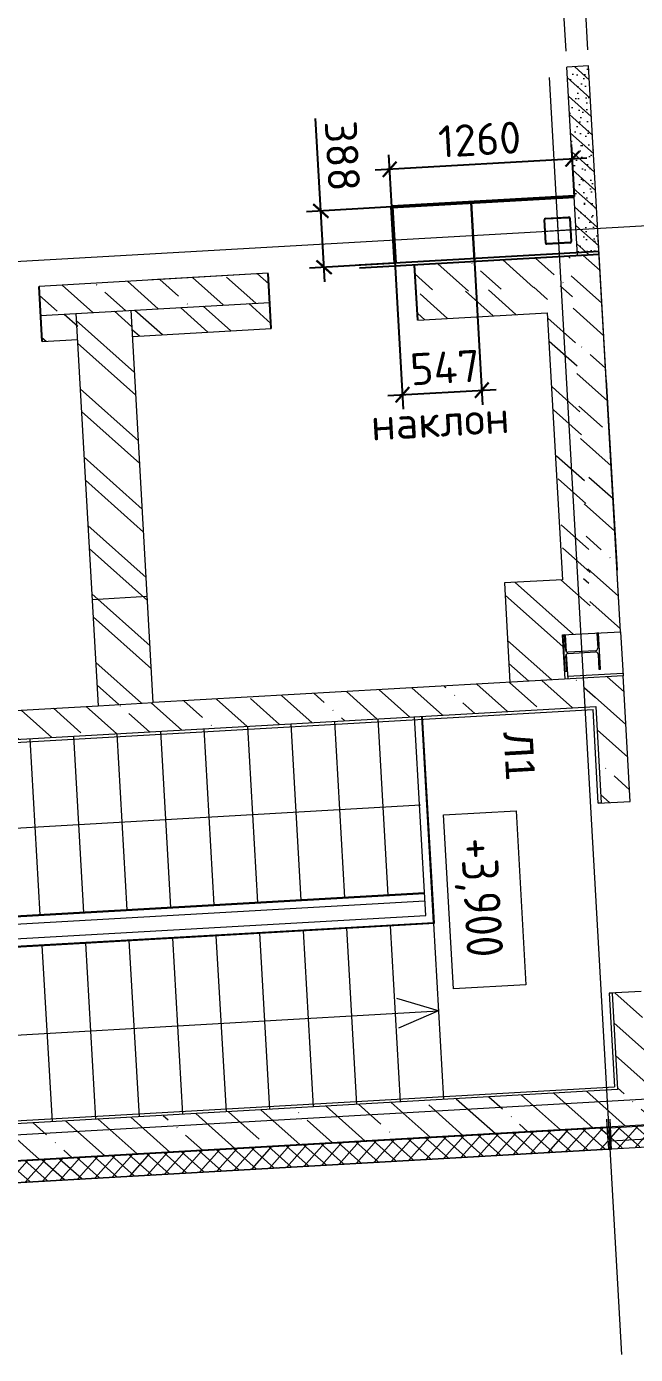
# Model space of a CAD drawing. Header units: metres. Extents: x 107714.6 to 107732.7, y 110796.8 to 110831.
# Drawn here: x 107721.37 to 107725.56, y 110797.17 to 110806.31 of the extents above; entities that cross this region are included whole.
import ezdxf

# ---------------------------------------------------------------- set-up
doc = ezdxf.new("R2010")
doc.units = ezdxf.units.M
doc.header["$PDMODE"] = 35
doc.header["$PDSIZE"] = 0.01
doc.linetypes.add('_ШТР__3__3__Скрыто', pattern=[6, 3, -3])
doc.linetypes.add('GOST2.303 5', pattern=[24, 20, -1.5, 1, -1.5])
doc.layers.add('_1-1_ Внутренние стены', color=7, linetype='Continuous')
doc.layers.add('PDF _Текст', color=7, linetype='Continuous')
doc.layers.add('Вспомогательные', color=6, linetype='Continuous', plot=False)
for name, color, linetype, lineweight in [('Высотные отметки', 7, 'Continuous', 9), ('ГКЛ', 250, 'Continuous', 50), ('Оси', 7, 'Continuous', 9), ('Перекрытия', 7, 'Continuous', 18), ('Размерные', 45, 'Continuous', 15), ('Стены', 7, 'Continuous', 18), ('Стены разрез', 7, 'Continuous', 5), ('Стены штриховка', 7, 'Continuous', 5), ('Типовые аннотации', 7, 'Continuous', 18), ('Элементы узлов', 7, 'Continuous', 18)]:
    doc.layers.add(name, color=color, linetype=linetype, lineweight=lineweight)
for name, color, linetype, lineweight, true_color in [('Импосты витража', 7, 'Continuous', 9, 0x004080), ('Лестницы', 7, 'Continuous', 9, 0x506c76), ('Линии', 7, 'Continuous', 9, 0x00a600), ('Несущие колонны', 7, 'Continuous', 18, 0x800040), ('Ограждение', 7, 'Continuous', 9, 0x408080), ('Поручни', 7, 'Continuous', 9, 0x408080)]:
    doc.layers.add(name, color=color, linetype=linetype, lineweight=lineweight, true_color=true_color)
doc.styles.add('GOST 2.304 type A', font='isocpeur.ttf')
doc.styles.add('GOST Common_2', font='GOST_Common.ttf', dxfattribs={"width": 0.9, "height": 250})
doc.styles.add('PDF Arial', font='arial.ttf')
doc.dimstyles.new('ISO-25', dxfattribs={"dimtxt": 0.22, "dimasz": 0.1, "dimexe": 0.1, "dimexo": 0, "dimgap": 0.06, "dimtad": 1, "dimdec": 0, "dimlfac": 1000, "dimtxsty": 'GOST 2.304 type A', "dimblk": 'ARCHTICK', "dimcen": 2.5, "dimdle": 0.1, "dimadec": 0, "dimazin": 0, "dimtfac": 1, "dimtdec": 0, "dimtmove": 0, "dimatfit": 3, "dimfxl": 1, "dimarcsym": 0})
pattern_1 = [(318.25305, (107716.81975, 110843.4981), (0.2114048, 0.2368845), []), (318.25305, (107716.8325, 110843.27395), (0.2114048, 0.2368845), [0.396875, -0.079375, 0.003353, -0.076022])]
pattern_2 = [(318.25305, (107716.81975, 110843.4981), (0.221975, 0.2487287), []), (318.25305, (107716.82867, 110843.3412), (0.221975, 0.2487287), [])]
pattern_3 = [(318.25305, (107716.82287, 110843.44318), (0.0998763, 0.1119139), [])]
pattern_4 = [(318.25305, (107716.82287, 110843.443185), (0.05659657, 0.06341789), []), (48.25305, (107716.82287, 110843.443185), (-0.06341789, 0.05659657), [])]
pattern_5 = [(318.25305, (107716.65497, 110846.39842), (0.2114048, 0.2368845), []), (318.25305, (107716.6677, 110846.17427), (0.2114048, 0.2368845), [0.396875, -0.079375, 0.003353, -0.076022])]

# ---------------------------------------------------------------- blocks, each defined once
blk = doc.blocks.new('240_КолоннаНесущая_Двутавр_СТО АСЧМ 20-93 - 25К1-1233498-_О__L2_3_900_')
at = {"layer": 'Несущие колонны', "color": 7, "lineweight": 5}
for p, q in [((124.5, 123), (-124.5, 123)), ((-124.5, 123), (-124.5, 111)), ((-124.5, 111), (-20, 111)), ((-4, 95), (-4, -95)), ((4, -95), (4, 95)), ((20, 111), (124.5, 111)), ((124.5, 111), (124.5, 123)), ((-20, -111), (-124.5, -111)), ((-124.5, -111), (-124.5, -123)), ((-124.5, -123), (124.5, -123)), ((124.5, -111), (20, -111)), ((124.5, -123), (124.5, -111))]:
    blk.add_line(p, q, dxfattribs=at)
for centre, start, end in [((-20, 95), 0, 90), ((20, 95), 90, 180), ((-20, -95), 270, 0), ((20, -95), 180, 270)]:
    blk.add_arc(centre, 16, start, end, dxfattribs=at)
blk = doc.blocks.new('Ограждение - Ограждение-1240041-_О__L2_3_900_')
at = {"layer": 'Поручни', "color": 7}
for p, q in [((43711, 4881), (42285, 4881)), ((43705, 4875), (42285, 4875)), ((43705, 1275), (43705, 4875)), ((43711, 1269), (43711, 4881)), ((43655, 4825), (42285, 4825)), ((43499, 4825), (43499, 1269)), ((43505, 4825), (43505, 1275)), ((43555, 4825), (43555, 1325)), ((43655, 1325), (43655, 4825)), ((43555, 1325), (43655, 1325)), ((43499, 1269), (43711, 1269)), ((43505, 1275), (43705, 1275))]:
    blk.add_line(p, q, dxfattribs=at)
blk = doc.blocks.new('Прямоугольный импост - 20х150 мм_Утеплитель_Наружный-1317561-_О__L2_3_900_')
at = {"layer": 'Импосты витража'}
h = blk.add_hatch(dxfattribs=at)
h.set_pattern_fill('FP_10', style=0, pattern_type=2)
h.set_pattern_definition([(225, (6000, 45200), (60.10408, -60.10408), []), (135, (6000, 45200), (-60.10408, -60.10408), [])])
h.paths.add_polyline_path([(10, 75), (10, -75), (-10, -75), (-10, 75)], flags=0)
at = {"layer": 'Импосты витража', "color": 7, "lineweight": 18}
for p, q in [((-10, 75), (10, 75)), ((-10, -75), (-10, 75)), ((10, 75), (10, -75)), ((10, -75), (-10, -75))]:
    blk.add_line(p, q, dxfattribs=at)
blk = doc.blocks.new('012_Стрелка _ЭлУзла_Линия_ - Стрелка с пустым кружком-1367275-_О__L2_3_900_')
at = {"layer": 'Элементы узлов'}
blk.add_line((1, 0), (3600, 0), dxfattribs=at)
blk = doc.blocks.new('012_Стрелка _ЭлУзла_Линия_ - Стрелка-1367453-_О__L2_3_900_')
at = {"layer": 'Элементы узлов'}
blk.add_line((1, 0), (3557, 0), dxfattribs=at)
blk = doc.blocks.new('Высотные отметки - Рамка-5093-_О__L2_3_900_')
at = {"layer": 'Типовые аннотации', "lineweight": 9}
for p, q in [((-6, 0), (-6, 5)), ((-6, 5), (6, 5)), ((6, 5), (6, 0)), ((6, 0), (-6, 0))]:
    blk.add_line(p, q, dxfattribs=at)
blk = doc.blocks.new('к4')
at = {"color": 253, "linetype": 'Continuous', "lineweight": 5, "ltscale": 150}
for p, q in [((4150607.8, 536606.2), (4150607.8, 536766.2)), ((4150612.8, 536606.2), (4150612.8, 536766.2)), ((4150617.8, 536776.2), (4150777.8, 536776.2)), ((4150617.8, 536771.2), (4150777.8, 536771.2)), ((4150782.8, 536766.2), (4150782.8, 536606.2)), ((4150787.8, 536766.2), (4150787.8, 536606.2)), ((4150777.8, 536601.2), (4150617.8, 536601.2)), ((4150777.8, 536596.2), (4150617.8, 536596.2))]:
    blk.add_line(p, q, dxfattribs=at)
at = {"color": 253, "linetype": 'GOST2.303 5', "lineweight": 5, "ltscale": 150}
for p, q in [((4150697.8, 536778.2), (4150697.8, 536594.2)), ((4150605.8, 536686.2), (4150789.8, 536686.2))]:
    blk.add_line(p, q, dxfattribs=at)
at = {"color": 253, "linetype": 'Continuous', "lineweight": 5, "ltscale": 150}
for centre, radius, start, end in [((4150617.8, 536766.2), 10, 90, 180), ((4150617.8, 536766.2), 5, 90, 180), ((4150777.8, 536766.2), 10, 0, 90), ((4150777.8, 536766.2), 5, 0, 90), ((4150617.8, 536606.2), 10, 180, 270), ((4150617.8, 536606.2), 5, 180, 270), ((4150777.8, 536606.2), 5, 270, 0), ((4150777.8, 536606.2), 10, 270, 0)]:
    blk.add_arc(centre, radius, start, end, dxfattribs=at)
at = {"layer": 'Вспомогательные', "color": 253, "lineweight": 5, "ltscale": 10}
blk.add_line((4150612.8, 536686.2), (4150782.8, 536686.2), dxfattribs=at)
blk = doc.blocks.new('_ArchTick')
at = {"color": 0, "linetype": 'ByBlock', "lineweight": 9, "const_width": 0.15}
blk.add_lwpolyline([(-0.5, -0.5), (0.5, 0.5)], dxfattribs=at)
blk = doc.blocks.new('*D110')
at = {"color": 0, "lineweight": -2, "transparency": 16777216}
for p, q in [((107724.4407, 110804.8444), (107724.5056, 110803.7036)), ((107723.8946, 110804.8133), (107723.9594, 110803.6726)), ((107723.8539, 110803.7667), (107724.5997, 110803.8091))]:
    blk.add_line(p, q, dxfattribs=at)
at = {"layer": 'Defpoints', "color": 0, "lineweight": 9, "transparency": 16777216}
for p in [(107724.4407, 110804.8444), (107723.8946, 110804.8133), (107724.4999, 110803.8035)]:
    blk.add_point(p, dxfattribs=at)
at = {"color": 0, "lineweight": -2, "transparency": 16777216, "xscale": 0.1, "yscale": 0.1, "zscale": 0.1}
for p, rotation in [((107723.9538, 110803.7724), 183.2530497448743), ((107724.4999, 110803.8035), 3.253049744874274)]:
    blk.add_blockref('_ArchTick', p, dxfattribs=dict(at, rotation=rotation))
at = {"color": 0, "lineweight": 9, "transparency": 16777216, "insert": (107724.2464, 110803.9593), "char_height": 0.22, "attachment_point": 5, "rotation": 3.25305, "style": 'GOST 2.304 type A'}
blk.add_mtext('547', dxfattribs=at)
blk = doc.blocks.new('*D111')
at = {"color": 0, "lineweight": -2, "transparency": 16777216}
for p, q in [((107725.1383, 110805.1363), (107725.1179, 110805.4951)), ((107725.2234, 110805.4009), (107723.7657, 110805.3181)), ((107723.8803, 110805.0648), (107723.8599, 110805.4236))]:
    blk.add_line(p, q, dxfattribs=at)
at = {"layer": 'Defpoints', "color": 0, "lineweight": 9, "transparency": 16777216}
for p in [(107723.8656, 110805.3237), (107725.1383, 110805.1363, 3.876), (107723.8803, 110805.0648, 3.876)]:
    blk.add_point(p, dxfattribs=at)
at = {"color": 0, "lineweight": -2, "transparency": 16777216, "xscale": 0.1, "yscale": 0.1, "zscale": 0.1}
for p, rotation in [((107723.8656, 110805.3237), 183.2530497448743), ((107725.1236, 110805.3952), 3.253049744874268)]:
    blk.add_blockref('_ArchTick', p, dxfattribs=dict(at, rotation=rotation))
at = {"color": 0, "lineweight": 9, "transparency": 16777216, "insert": (107724.4849, 110805.5292), "char_height": 0.22, "attachment_point": 5, "rotation": 3.25305, "style": 'GOST 2.304 type A'}
blk.add_mtext('1260', dxfattribs=at)
blk = doc.blocks.new('*D112')
at = {"color": 0, "lineweight": -2, "transparency": 16777216}
for p, q in [((107723.3917, 110805.0371), (107723.3555, 110805.674)), ((107723.8803, 110805.0648), (107723.2918, 110805.0314)), ((107723.4194, 110804.5498), (107723.3917, 110805.0371)), ((107723.9023, 110804.6774), (107723.3139, 110804.644))]:
    blk.add_line(p, q, dxfattribs=at)
at = {"layer": 'Defpoints', "color": 0, "lineweight": 9, "transparency": 16777216}
for p in [(107723.3917, 110805.0371), (107723.8803, 110805.0648), (107723.9023, 110804.6774, 3.876)]:
    blk.add_point(p, dxfattribs=at)
at = {"color": 0, "lineweight": -2, "transparency": 16777216, "xscale": 0.1, "yscale": 0.1, "zscale": 0.1}
for p, rotation in [((107723.3917, 110805.0371), 93.25304974487426), ((107723.4137, 110804.6497), 273.2530497448743)]:
    blk.add_blockref('_ArchTick', p, dxfattribs=dict(at, rotation=rotation))
at = {"color": 0, "lineweight": 9, "transparency": 16777216, "insert": (107723.5405, 110805.4151), "char_height": 0.22, "attachment_point": 5, "rotation": 273.25305, "style": 'GOST 2.304 type A'}
blk.add_mtext('388', dxfattribs=at)

msp = doc.modelspace()

# ---------------------------------------------------------------- hatches: boundary and pattern name
at = {"layer": '_1-1_ Внутренние стены', "linetype": 'Continuous', "lineweight": 5}
h = msp.add_hatch(dxfattribs=at)
h.set_pattern_fill('ГАЗОБЕТОН_0004', color=253, scale=0.001, angle=-86.74695, style=0, pattern_type=2)
h.set_pattern_definition([(318.25305, (107717.02376, 110762.36723), (0.05992578, 0.06714835), []), (3.25305, (107717.08368, 110762.43438), (-0.00459642, 0.08086948), [0, -0.054, 0, -0.081]), (68.25305, (107717.15083, 110762.37445), (0.07523517, -0.03001115), [0, -0.0396, 0, -0.0684])])
h.paths.add_polyline_path([(107725.2342, 110806.0352), (107725.0844, 110806.0267), (107725.1582, 110804.7288), (107725.3079, 110804.7373)])
at = {"layer": 'Стены штриховка', "lineweight": 5}
h = msp.add_hatch(dxfattribs=at)
h.set_pattern_fill('FP_4', color=253, scale=0.001, angle=-86.74695, style=0, pattern_type=2)
h.set_pattern_definition(pattern_5)
h.paths.add_polyline_path([(107725.2318, 110802.5545), (107725.2559, 110802.1302), (107725.4556, 110802.1415), (107725.4314, 110802.5658), (107725.3016, 110802.5584)])
h.paths.add_polyline_path([(107725.1083, 110804.726), (107725.2318, 110802.5529), (107725.4315, 110802.5643), (107725.308, 110804.7373)])
h = msp.add_hatch(dxfattribs=at)
h.set_pattern_fill('FP_4', color=253, scale=0.001, angle=-86.74695, style=0, pattern_type=2)
h.set_pattern_definition([(318.25305, (107719.2408, 110846.5454), (0.2114048, 0.2368845), []), (318.25305, (107719.25354, 110846.32125), (0.2114048, 0.2368845), [0.396875, -0.079375, 0.003353, -0.076022])])
h.paths.add_polyline_path([(107724.0483, 110804.4654), (107725.1197, 110804.5263), (107725.1083, 110804.726), (107724.037, 110804.6651)])
h = msp.add_hatch(dxfattribs=at)
h.set_pattern_fill('FP_4', color=253, scale=0.001, angle=-86.74695, style=0, pattern_type=2)
h.set_pattern_definition(pattern_5)
h.paths.add_polyline_path([(107721.4625, 110804.3184), (107723.04, 110804.4081), (107723.0286, 110804.6078), (107721.4512, 110804.5181)])
h = msp.add_hatch(dxfattribs=at)
h.set_pattern_fill('FP_3', color=253, scale=0.001, angle=-86.74695, style=0, pattern_type=2)
h.set_pattern_definition([(318.25305, (107719.85745, 110843.97624), (0.221975, 0.2487287), []), (318.25305, (107719.86637, 110843.81934), (0.221975, 0.2487287), [])])
h.paths.add_polyline_path([(107724.0409, 110804.465), (107724.066, 110804.2861), (107724.9651, 110804.3372), (107724.9399, 110804.5161)])
h = msp.add_hatch(dxfattribs=at)
h.set_pattern_fill('FP_3', color=253, scale=0.001, angle=-86.74695, style=0, pattern_type=2)
h.set_pattern_definition([(318.25305, (107720.03722, 110843.98646), (0.221975, 0.2487287), []), (318.25305, (107720.04614, 110843.82956), (0.221975, 0.2487287), [])])
h.paths.add_polyline_path([(107724.9399, 110804.5161), (107725.0695, 110802.5002), (107725.2493, 110802.5104), (107725.1197, 110804.5263)])
h = msp.add_hatch(dxfattribs=at)
h.set_pattern_fill('FP_3', color=253, scale=0.001, angle=-86.74695, style=0, pattern_type=2)
h.set_pattern_definition([(318.25305, (107717.89362, 110843.86462), (0.221975, 0.2487287), []), (318.25305, (107717.90253, 110843.70772), (0.221975, 0.2487287), [])])
h.paths.add_polyline_path([(107722.077, 110804.3534), (107722.1022, 110804.1745), (107723.0502, 110804.2284), (107723.04, 110804.4081)])
h = msp.add_hatch(dxfattribs=at)
h.set_pattern_fill('FP_3', color=253, scale=0.001, angle=-86.74695, style=0, pattern_type=2)
h.set_pattern_definition([(318.25305, (107716.62267, 110843.7924), (0.221975, 0.2487287), []), (318.25305, (107716.6316, 110843.6355), (0.221975, 0.2487287), [])])
h.paths.add_polyline_path([(107721.4625, 110804.3184), (107721.4727, 110804.1387), (107721.7303, 110804.1534), (107721.7051, 110804.3322)])
h = msp.add_hatch(dxfattribs=at)
h.set_pattern_fill('FP_3', color=253, scale=0.001, angle=-86.74695, style=0, pattern_type=2)
h.set_pattern_definition(pattern_2)
h.paths.add_polyline_path([(107721.7051, 110804.3322), (107721.8586, 110801.6316), (107722.238, 110801.6531), (107722.0845, 110804.3538)])
h = msp.add_hatch(dxfattribs=at)
h.set_pattern_fill('FP_3', color=253, scale=0.001, angle=-86.74695, style=0, pattern_type=2)
h.set_pattern_definition(pattern_2)
h.paths.add_polyline_path([(107724.6767, 110802.0972), (107725.2559, 110802.1302), (107725.2343, 110802.5095), (107724.6552, 110802.4766), (107724.6615, 110802.3647)])
h = msp.add_hatch(dxfattribs=at)
h.set_pattern_fill('FP_3', color=253, scale=0.001, angle=-86.74695, style=0, pattern_type=2)
h.set_pattern_definition(pattern_2)
h.paths.add_polyline_path([(107724.6767, 110802.0972), (107724.694, 110801.7927), (107725.0734, 110801.8143), (107725.0561, 110802.1188)], flags=0)
h = msp.add_hatch(dxfattribs=at)
h.set_pattern_fill('FP_4', color=253, scale=0.001, angle=-86.74695, style=0, pattern_type=2)
h.set_pattern_definition(pattern_1)
h.paths.add_polyline_path([(107719.0945, 110801.2741), (107725.2845, 110801.626), (107725.2731, 110801.8256), (107719.0831, 110801.4738)], flags=0)
h = msp.add_hatch(dxfattribs=at)
h.set_pattern_fill('FP_4', color=253, scale=0.001, angle=-86.74695, style=0, pattern_type=2)
h.set_pattern_definition(pattern_1)
h.paths.add_polyline_path([(107725.3965, 110799.6541), (107725.4456, 110798.7905), (107725.6453, 110798.8019), (107725.5962, 110799.6655), (107725.4664, 110799.6581)], flags=0)
h.paths.add_polyline_path([(107725.2731, 110801.8256), (107725.3222, 110800.962), (107725.5219, 110800.9734), (107725.4728, 110801.837)], flags=0)
h = msp.add_hatch(dxfattribs=at)
h.set_pattern_fill('FP_5', color=253, scale=0.001, angle=-86.74695, style=0, pattern_type=2)
h.set_pattern_definition(pattern_3)
h.paths.add_polyline_path([(107725.384, 110798.7299), (107725.968, 110798.7631), (107725.9679, 110798.7651), (107725.3838, 110798.7319)], flags=0)
h.paths.add_polyline_path([(107727.1661, 110798.8312), (107731.4691, 110799.0758), (107731.469, 110799.0778), (107727.166, 110798.8325)], flags=0)
h = msp.add_hatch(dxfattribs=at)
h.set_pattern_fill('FP_6', color=253, scale=0.001, angle=-86.74695, style=0, pattern_type=2)
h.set_pattern_definition(pattern_4)
h.paths.add_polyline_path([(107725.384, 110798.7299), (107725.3922, 110798.5842), (107725.9763, 110798.6174), (107725.968, 110798.7631), (107725.7061, 110798.7483)])
h.paths.add_polyline_path([(107727.1729, 110798.7121), (107727.1744, 110798.6855), (107731.4909, 110798.9308), (107731.4826, 110799.0766), (107727.1661, 110798.8312)])
h = msp.add_hatch(dxfattribs=at)
h.set_pattern_fill('FP_4', color=253, scale=0.001, angle=-86.74695, style=0, pattern_type=2)
h.set_pattern_definition(pattern_1)
h.paths.add_polyline_path([(107719.2587, 110798.3838), (107725.9679, 110798.7651), (107725.4343, 110798.9902), (107719.4439, 110798.6497)])
h = msp.add_hatch(dxfattribs=at)
h.set_pattern_fill('FP_5', color=253, scale=0.001, angle=-86.74695, style=0, pattern_type=2)
h.set_pattern_definition([(318.25305, (107716.81975, 110843.4981), (0.0998763, 0.1119139), [])])
h.paths.add_polyline_path([(107725.3892, 110798.6371), (107725.9733, 110798.6703), (107725.9732, 110798.6723), (107725.3891, 110798.6391)], flags=0)
h.paths.add_polyline_path([(107727.1712, 110798.7404), (107727.1714, 110798.7384), (107731.4744, 110798.983), (107731.4743, 110798.985), (107727.6601, 110798.7682)], flags=0)
h = msp.add_hatch(dxfattribs=at)
h.set_pattern_fill('FP_5', color=253, scale=0.001, angle=-86.74695, style=0, pattern_type=2)
h.set_pattern_definition(pattern_3)
h.paths.add_polyline_path([(107719.2787, 110798.3849), (107719.2788, 110798.3829), (107725.364, 110798.7288), (107725.3639, 110798.7308), (107720.509, 110798.4549)], flags=0)
h = msp.add_hatch(dxfattribs=at)
h.set_pattern_fill('FP_6', color=253, scale=0.001, angle=-86.74695, style=0, pattern_type=2)
h.set_pattern_definition(pattern_4)
h.paths.add_polyline_path([(107719.2788, 110798.3829), (107719.2871, 110798.2372), (107725.3723, 110798.583), (107725.364, 110798.7288), (107720.5092, 110798.4529)], flags=0)
h = msp.add_hatch(dxfattribs=at)
h.set_pattern_fill('FP_5', color=253, scale=0.001, angle=-86.74695, style=0, pattern_type=2)
h.set_pattern_definition(pattern_3)
h.paths.add_polyline_path([(107719.2872, 110798.2352), (107725.3724, 110798.581), (107725.3723, 110798.583), (107719.2871, 110798.2372)], flags=0)

# ---------------------------------------------------------------- linework, layer by layer
at = {"linetype": '_ШТР__3__3__Скрыто', "lineweight": 5, "ltscale": 0.1}
for p, q in [((107725.0271, 110807.0351), (107725.0844, 110806.0267)), ((107725.1769, 110807.0436), (107725.2342, 110806.0352))]:
    msp.add_line(p, q, dxfattribs=at)
at = {"lineweight": 5, "ltscale": 0.1}
for p, q in [((107724.037, 110804.6651), (107724.0586, 110804.2857)), ((107721.816, 110802.3633), (107722.195, 110802.3849))]:
    msp.add_line(p, q, dxfattribs=at)
at = {"linetype": '_ШТР__3__3__Скрыто', "lineweight": 30, "ltscale": 0.3, "elevation": 3.876}
msp.add_lwpolyline([(107724.4494, 110804.6915), (107724.4264, 110805.0959)], dxfattribs=at)
for points in [[(107725.3069, 110804.7573), (107723.6556, 110804.6634)], [(107725.308, 110804.7373), (107723.6568, 110804.6435)]]:
    msp.add_lwpolyline(points)
at = {"ltscale": 100}
for points in [[(107724.0586, 110804.2844), (107724.0371, 110804.6638)], [(107723.0503, 110804.2271), (107723.0287, 110804.6065)], [(107721.4727, 110804.1387), (107721.4512, 110804.5181)]]:
    msp.add_lwpolyline(points, dxfattribs=at)
at = {"layer": 'ГКЛ', "elevation": 3.876}
msp.add_lwpolyline([(107725.1383, 110805.1363), (107723.8803, 110805.0648), (107723.9023, 110804.6774)], dxfattribs=at)
at = {"layer": 'Лестницы', "color": 7}
for p, q in [((107723.8558, 110800.3288), (107723.7869, 110801.5408)), ((107723.8558, 110800.3288), (107723.7869, 110801.5408)), ((107722.3582, 110800.2437), (107722.2893, 110801.4557)), ((107722.3582, 110800.2437), (107722.2893, 110801.4557)), ((107722.6577, 110800.2607), (107722.5888, 110801.4727)), ((107722.6577, 110800.2607), (107722.5888, 110801.4727)), ((107722.9572, 110800.2777), (107722.8883, 110801.4898)), ((107722.9572, 110800.2777), (107722.8883, 110801.4898)), ((107723.2567, 110800.2948), (107723.1878, 110801.5068)), ((107723.2567, 110800.2948), (107723.1878, 110801.5068)), ((107723.5563, 110800.3118), (107723.4874, 110801.5238)), ((107723.5563, 110800.3118), (107723.4874, 110801.5238)), ((107721.4596, 110800.1926), (107721.3907, 110801.4047)), ((107721.4596, 110800.1926), (107721.3907, 110801.4047)), ((107721.7592, 110800.2096), (107721.6903, 110801.4217)), ((107721.7592, 110800.2096), (107721.6903, 110801.4217)), ((107722.0587, 110800.2267), (107721.9898, 110801.4387)), ((107722.0587, 110800.2267), (107721.9898, 110801.4387)), ((107723.2688, 110800.0831), (107723.3377, 110798.8711)), ((107723.2688, 110800.0831), (107723.3377, 110798.8711)), ((107723.5683, 110800.1001), (107723.6372, 110798.8881)), ((107723.5683, 110800.1001), (107723.6372, 110798.8881)), ((107723.8678, 110800.1171), (107723.9367, 110798.9051)), ((107723.8678, 110800.1171), (107723.9367, 110798.9051)), ((107724.1673, 110800.1342), (107724.2362, 110798.9221)), ((107724.1673, 110800.1342), (107724.2362, 110798.9221)), ((107721.4717, 110799.981), (107721.5406, 110798.7689)), ((107721.4717, 110799.981), (107721.5406, 110798.7689)), ((107721.7712, 110799.998), (107721.8401, 110798.7859)), ((107721.7712, 110799.998), (107721.8401, 110798.7859)), ((107722.0707, 110800.015), (107722.1396, 110798.803)), ((107722.0707, 110800.015), (107722.1396, 110798.803)), ((107722.3702, 110800.032), (107722.4391, 110798.82)), ((107722.3702, 110800.032), (107722.4391, 110798.82)), ((107722.6697, 110800.049), (107722.7386, 110798.837)), ((107722.6697, 110800.049), (107722.7386, 110798.837)), ((107722.9693, 110800.0661), (107723.0381, 110798.854)), ((107722.9693, 110800.0661), (107723.0381, 110798.854))]:
    msp.add_line(p, q, dxfattribs=at)
at = {"layer": 'Линии', "color": 7}
for p, q in [((107719.3152, 110801.2667), (107725.2656, 110801.6049)), ((107725.3022, 110800.9609), (107725.2656, 110801.6049)), ((107725.3222, 110800.962), (107725.3022, 110800.9609)), ((107725.3965, 110799.6541), (107725.3766, 110799.653)), ((107725.3766, 110799.653), (107725.4132, 110799.0091)), ((107719.4628, 110798.6708), (107725.4132, 110799.0091))]:
    msp.add_line(p, q, dxfattribs=at)
at = {"layer": 'Оси', "linetype": 'GOST2.303 5'}
for p, q in [((107723.6013, 110829.9174), (107725.4628, 110797.1672)), ((107716.7878, 110804.4333), (107732.3344, 110805.317)), ((107717.1283, 110798.443), (107732.6749, 110799.3266))]:
    msp.add_line(p, q, dxfattribs=at)
at = {"layer": 'Перекрытия'}
for p, q in [((107725.3571, 110803.8737), (107725.4314, 110802.5658)), ((107725.0827, 110802.0033), (107725.0761, 110802.1199)), ((107725.4555, 110802.1415), (107725.4728, 110801.837)), ((107725.0934, 110801.8154), (107725.0837, 110801.987)), ((107725.0923, 110801.8354), (107725.4717, 110801.857))]:
    msp.add_line(p, q, dxfattribs=at)
at = {"layer": 'Стены', "lineweight": 5}
msp.add_lwpolyline([(107725.1582, 110804.7288), (107725.0844, 110806.0267)], dxfattribs=at)
at = {"layer": 'Стены разрез', "lineweight": 5}
for p, q in [((107725.2342, 110806.0352), (107725.0844, 110806.0267)), ((107725.4555, 110802.1415), (107725.2342, 110806.0352)), ((107725.1389, 110805.0327), (107725.1409, 110805.0328)), ((107725.4555, 110802.1415), (107725.302, 110804.8421)), ((107725.308, 110804.7373), (107724.037, 110804.6651)), ((107725.3571, 110803.8737), (107725.308, 110804.7373)), ((107724.9286, 110804.7157), (107724.037, 110804.6651)), ((107723.0286, 110804.6078), (107721.4512, 110804.5181)), ((107723.0286, 110804.6078), (107722.2279, 110804.5622)), ((107721.4625, 110804.3184), (107723.04, 110804.4081)), ((107721.7051, 110804.3322), (107721.8586, 110801.6316)), ((107722.238, 110801.6531), (107722.0845, 110804.3538)), ((107724.0586, 110804.2857), (107724.9501, 110804.3364)), ((107724.9501, 110804.3364), (107725.0545, 110802.4993)), ((107722.0947, 110804.1741), (107723.0502, 110804.2284)), ((107721.4727, 110804.1387), (107721.7153, 110804.1525)), ((107725.0545, 110802.4993), (107724.6552, 110802.4766)), ((107724.6552, 110802.4766), (107724.694, 110801.7927)), ((107725.0561, 110802.1188), (107725.4555, 110802.1415)), ((107725.0734, 110801.8143), (107725.0561, 110802.1188)), ((107725.4728, 110801.837), (107722.238, 110801.6531)), ((107725.5219, 110800.9734), (107725.4728, 110801.837)), ((107719.0831, 110801.4738), (107721.8586, 110801.6316)), ((107719.2941, 110801.2855), (107725.2845, 110801.626)), ((107725.2845, 110801.626), (107725.3222, 110800.962)), ((107725.3022, 110800.9609), (107725.5219, 110800.9734)), ((107725.5962, 110799.6655), (107725.3766, 110799.653)), ((107725.3965, 110799.6541), (107725.4343, 110798.9902)), ((107725.4343, 110798.9902), (107719.4439, 110798.6497)), ((107725.9679, 110798.7651), (107719.2537, 110798.3835)), ((107725.3693, 110798.636), (107725.3608, 110798.7857)), ((107725.3807, 110798.7869), (107725.3892, 110798.6371)), ((107725.3892, 110798.6371), (107725.9733, 110798.6703)), ((107719.2623, 110798.2338), (107725.3724, 110798.581))]:
    msp.add_line(p, q, dxfattribs=at)
at = {"layer": 'Стены штриховка', "lineweight": 5}
for p, q in [((107721.8586, 110801.6316), (107722.238, 110801.6531)), ((107719.2539, 110798.3815), (107725.364, 110798.7288)), ((107725.3841, 110798.7279), (107725.9681, 110798.7611)), ((107725.3924, 110798.5822), (107725.9764, 110798.6154)), ((107719.2621, 110798.2358), (107725.3723, 110798.583))]:
    msp.add_line(p, q, dxfattribs=at)
at = {"layer": 'Типовые аннотации', "lineweight": 20}
for q in [(107723.9143, 110799.6176), (107723.926, 110799.4127)]:
    msp.add_line((107724.2016, 110799.5311), q, dxfattribs=at)

# ---------------------------------------------------------------- block references
at = {"layer": 'Высотные отметки', "lineweight": 20, "xscale": 0.09999999999999992, "yscale": 0.09999999999999992, "zscale": 0.09999999999999992, "rotation": 273.2530497410625}
msp.add_blockref('Высотные отметки - Рамка-5093-_О__L2_3_900_', (107724.2709, 110800.2818), dxfattribs=at)
at = {"layer": 'Импосты витража', "color": 7, "extrusion": (0, 0, -1), "xscale": 0.0009999999999999998, "yscale": 0.0009999999999999998, "zscale": 0.0009999999999999998, "rotation": 356.7469502589376}
msp.add_blockref('Прямоугольный импост - 20х150 мм_Утеплитель_Наружный-1317561-_О__L2_3_900_', (-107725.3782, 110798.6545), dxfattribs=at)
at = {"layer": 'Несущие колонны', "color": 7, "xscale": 0.0009999999999999998, "yscale": 0.0009999999999999998, "zscale": 0.0009999999999999998, "rotation": 273.2530497410625}
msp.add_blockref('240_КолоннаНесущая_Двутавр_СТО АСЧМ 20-93 - 25К1-1233498-_О__L2_3_900_', (107725.188, 110802.0011), dxfattribs=at)
at = {"layer": 'Ограждение', "color": 7, "xscale": 0.0009999999999999998, "yscale": 0.0009999999999999998, "zscale": 0.0009999999999999998, "rotation": 273.2530497410625}
msp.add_blockref('Ограждение - Ограждение-1240041-_О__L2_3_900_', (107716.8198, 110843.4981), dxfattribs=at)
at = {"layer": 'Размерные', "color": 0, "xscale": 0.0009999999999999998, "yscale": 0.0009999999999999998, "zscale": 0.0009999999999999998, "rotation": 273.2530497410625}
msp.add_blockref('к4', (106953.6665, 114918.4562), dxfattribs=at)
at = {"layer": 'Элементы узлов', "xscale": 0.001, "yscale": 0.001, "zscale": 0.001}
for name, p, rotation in [('012_Стрелка _ЭлУзла_Линия_ - Стрелка-1367453-_О__L2_3_900_', (107724.0781, 110800.9464), 183.2530497410623), ('012_Стрелка _ЭлУзла_Линия_ - Стрелка с пустым кружком-1367275-_О__L2_3_900_', (107720.6074, 110799.3269), 3.253049741062345)]:
    msp.add_blockref(name, p, dxfattribs=dict(at, rotation=rotation))

# ---------------------------------------------------------------- texts
at = {"lineweight": 9, "insert": (107724.2121, 110803.593, 3.876), "char_height": 0.22, "attachment_point": 5, "rotation": 3.25305, "style": 'GOST 2.304 type A'}
msp.add_mtext('наклон', dxfattribs=at)
at = {"layer": 'PDF _Текст', "insert": (107724.6475, 110801.4491), "char_height": 0.1991, "attachment_point": 7, "rotation": 273.25305, "style": 'PDF Arial'}
msp.add_mtext('Л1', dxfattribs=at)
at = {"layer": 'Высотные отметки', "insert": (107724.6027, 110800.73), "char_height": 0.25, "width": 1.028823, "attachment_point": 1, "rotation": 273.25305, "line_spacing_factor": 1.022761, "style": 'GOST Common_2'}
msp.add_mtext('+3,900', dxfattribs=at)

# ---------------------------------------------------------------- dimensions: what is measured, and where the dimension line sits
at = {"lineweight": 9}
for base, p1, p2, angle, picture, middle in [((107723.3917, 110805.0371), (107723.9023, 110804.6774, 3.876), (107723.8803, 110805.0648), 273.25305, '*D112', (107723.5405, 110805.4151)), ((107723.8656, 110805.3237), (107725.1383, 110805.1363, 3.876), (107723.8803, 110805.0648, 3.876), 3.25305, '*D111', (107724.4849, 110805.5292))]:
    dim = msp.add_linear_dim(base=base, p1=p1, p2=p2, angle=angle, dimstyle='ISO-25', dxfattribs=at)
    dim.commit()
    dim.dimension.update_dxf_attribs({"geometry": picture, "text_midpoint": middle})
dim = msp.add_linear_dim(base=(107724.4999, 110803.8035, 3.876), p1=(107723.8946, 110804.8133, 3.876), p2=(107724.4407, 110804.8444, 3.876), angle=3.25305, dimstyle='ISO-25', dxfattribs=at)
dim.commit()
dim.dimension.update_dxf_attribs({"geometry": '*D110', "text_midpoint": (107724.256, 110803.7896, 3.876), "dimtype": 160})

doc.saveas('drawing.dxf')
